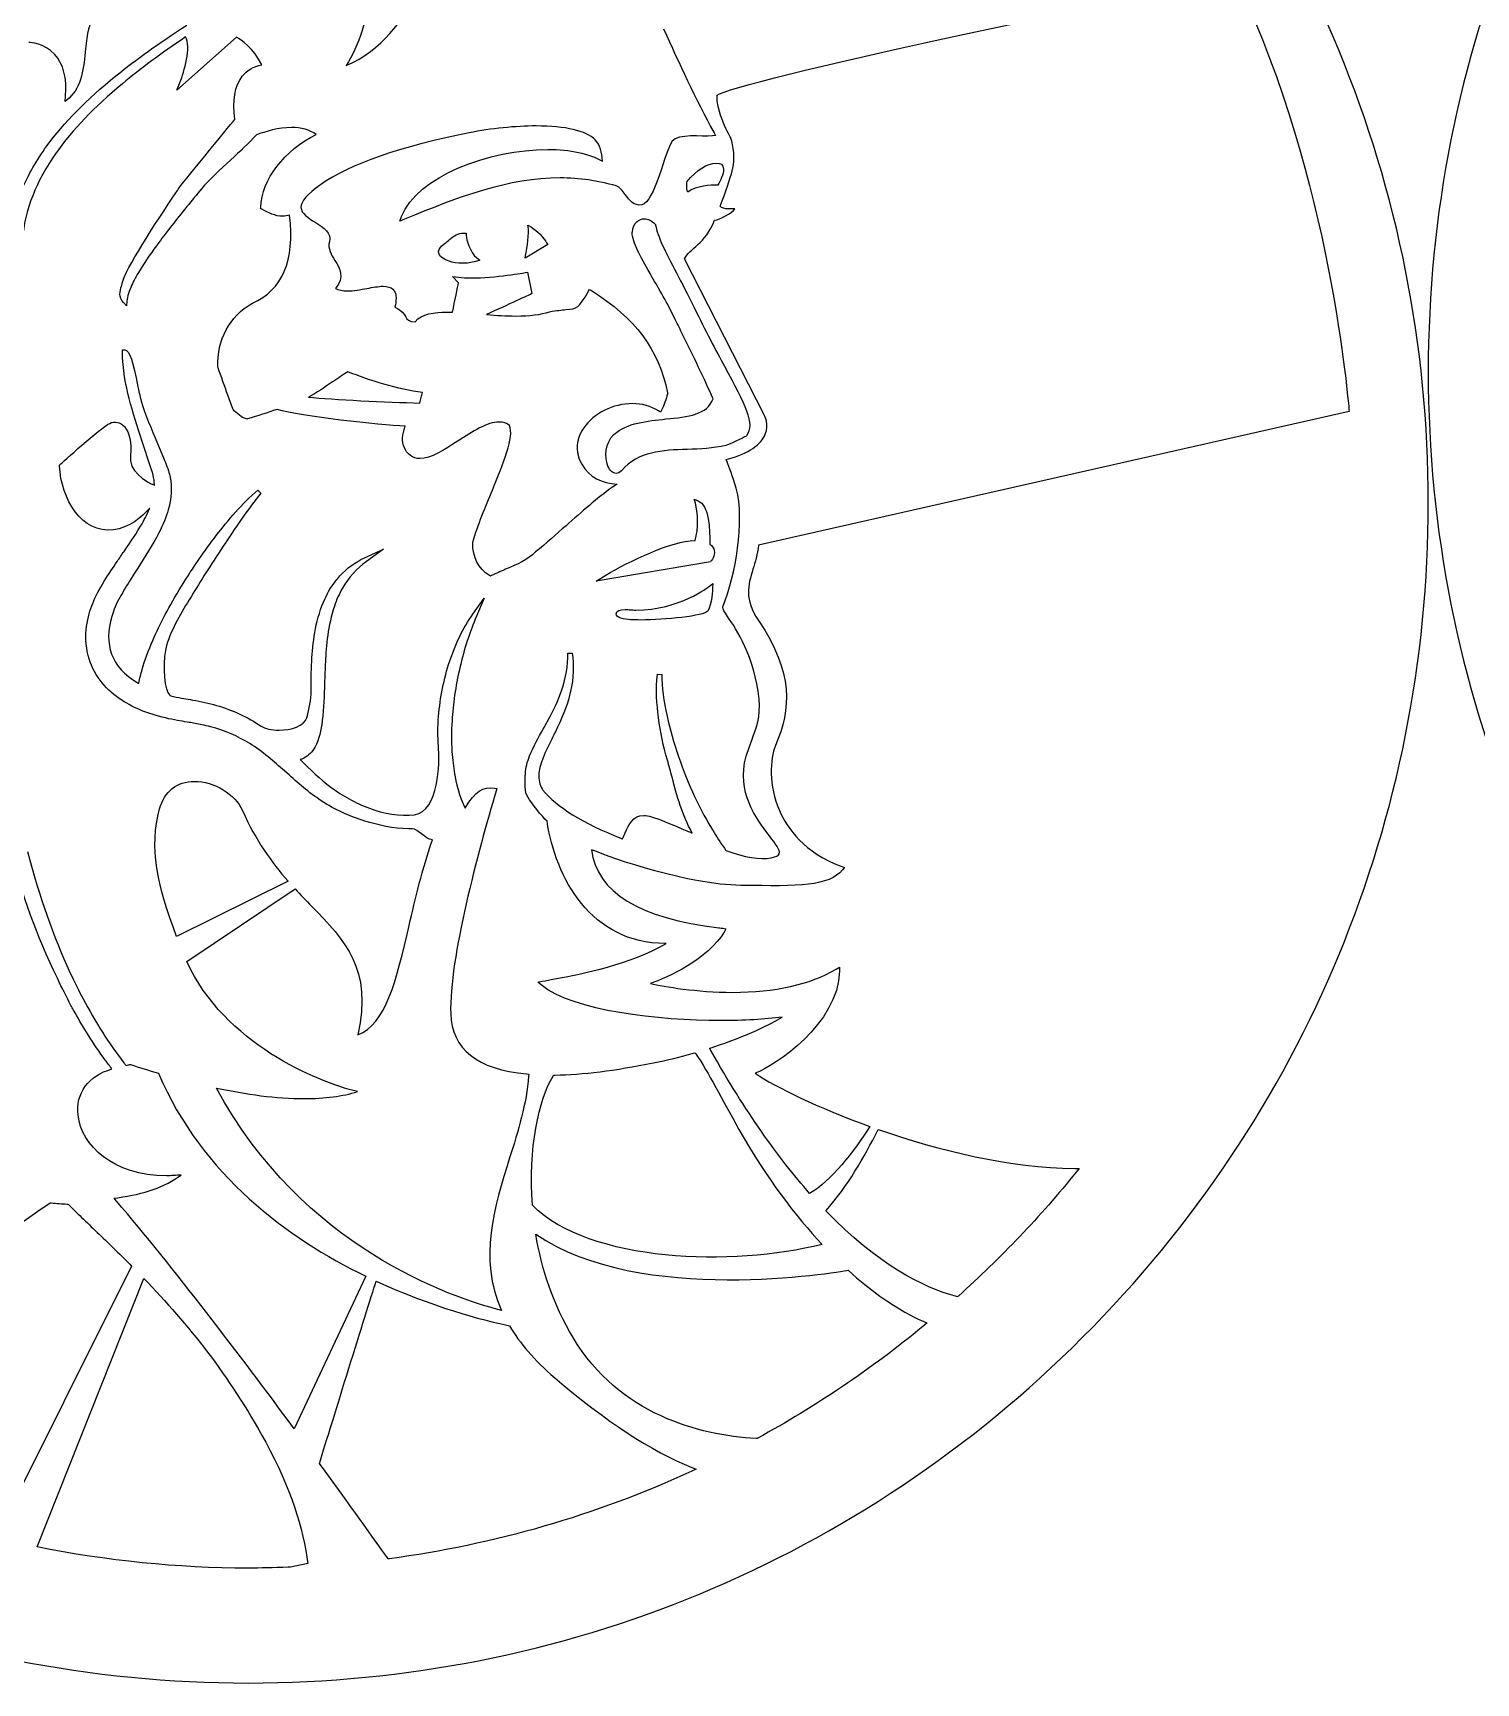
# Model space of a CAD drawing. Extents: x 0 to 2835, y 194 to 1700.
# Drawn here: x 290.2 to 723.5, y 193.7 to 689.1 of the extents above; entities that cross this region are included whole.
import ezdxf

# ---------------------------------------------------------------- set-up
doc = ezdxf.new("R2010")
doc.units = 0
doc.layers.add('H0105_Printing_Least_4', color=7, linetype='CONTINUOUS')

msp = doc.modelspace()

# ---------------------------------------------------------------- linework, layer by layer
at = {"layer": 'H0105_Printing_Least_4', "color": 1}
for points in [[(351.325591, 687.827283), (333.413592, 671.919283), (334.362592, 674.362283)], [(300.999592, 669.537283), (299.829593, 668.526283), (299.956593, 670.069283)], [(494.682588, 659.121284), (495.145588, 658.274284), (494.185588, 658.184284)], [(333.528592, 641.781284), (333.794592, 642.178284)], [(358.875591, 636.198284), (358.536591, 636.387284), (358.550591, 636.775284)], [(401.70859, 633.161284), (400.36359, 632.605284), (400.87459, 633.968284)], [(438.924589, 630.157284), (438.793589, 631.414284), (439.878589, 630.771284)], [(470.137588, 628.721284), (470.065588, 629.249284), (470.169588, 629.282284)], [(476.982588, 631.721284), (477.119588, 631.577284), (477.152588, 631.385284)], [(419.57859, 629.011284), (420.239589, 629.011284), (420.268589, 628.410284)], [(444.422589, 626.102284), (444.756589, 625.557284), (437.936589, 621.428284), (438.218589, 622.840284)], [(424.375589, 620.834284), (423.188589, 620.495284)], [(423.409589, 621.600284), (424.375589, 620.834284)], [(509.883587, 574.203286), (485.861588, 621.235284)], [(417.98659, 614.028285), (416.16959, 615.952285), (417.90459, 615.747285)], [(438.044589, 617.171285), (438.650589, 617.278285), (440.008589, 610.820285), (439.550589, 610.607285)], [(456.983589, 611.520285), (457.314589, 612.072285), (457.863589, 611.732285)], [(318.399592, 608.548285), (318.303592, 607.124285), (317.311592, 608.151285)], [(317.069592, 593.323285), (317.077592, 594.007285), (317.757592, 593.950285)], [(345.765591, 588.543285), (345.730591, 588.723285)], [(350.281591, 576.060286), (350.162591, 576.261286), (348.705591, 580.304285)], [(480.739588, 581.037285), (480.767588, 580.898285), (480.731588, 580.755285)], [(478.909588, 575.884286), (478.596588, 575.262286), (478.007588, 575.631286)], [(685.345583, 576.032286), (685.384583, 575.487286), (508.090587, 535.322287)], [(354.568591, 573.208286), (354.363591, 573.146286), (354.163591, 573.220286)], [(325.574592, 558.552286), (322.833592, 566.787286)], [(326.861592, 567.527286), (329.554592, 561.016286)], [(504.425587, 568.158286), (504.337587, 568.039286), (504.204587, 567.974286)], [(498.607588, 560.328286), (498.327588, 560.987286), (499.015588, 561.188286)], [(298.144593, 559.072286), (298.130593, 559.371286), (298.351593, 559.571286)], [(326.636592, 553.297286), (326.636592, 553.408286)], [(357.666591, 551.820286), (358.575591, 550.940286)], [(463.906588, 553.862286), (465.551588, 553.674286), (464.203588, 552.716286)], [(489.094588, 547.903286), (488.769588, 549.131286), (489.945588, 548.652286)], [(348.135591, 536.288287), (348.050591, 536.161287)], [(422.222589, 536.079287), (422.250589, 536.263287)], [(488.893588, 536.693287), (489.002588, 536.693287)], [(389.67759, 531.483287), (395.41559, 534.082287), (390.30959, 530.391287)], [(493.772588, 530.489287), (493.622588, 530.313287), (459.289589, 524.550287), (462.160588, 526.273287)], [(321.643592, 528.430287), (320.681592, 526.928287)], [(427.880589, 526.171287), (427.561589, 526.015287), (427.260589, 526.204287)], [(338.310592, 520.892287), (337.659592, 519.835287)], [(493.240588, 522.954287), (494.345588, 523.854287)], [(494.345588, 523.854287), (494.273588, 522.434287)], [(422.279589, 514.617287), (425.697589, 519.397287), (423.374589, 513.999287)], [(497.298588, 516.598287), (497.345588, 516.831287)], [(450.828589, 502.851287), (452.088589, 502.937287)], [(477.714588, 496.585288), (478.975588, 496.516288)], [(337.440592, 488.940288), (338.112592, 488.830288)], [(337.049592, 482.130288), (336.442592, 482.220288)], [(443.031589, 470.707288), (442.959589, 470.494288)], [(366.461591, 466.860288), (365.706591, 467.531288)], [(438.036589, 466.451288), (438.056589, 466.688288)], [(428.725589, 462.411288), (429.460589, 462.313288), (429.249589, 461.605288)], [(533.017587, 438.875289), (533.853587, 438.567289), (533.288587, 437.880289)], [(366.756591, 434.479289), (333.282592, 417.85929)], [(336.325592, 410.31629), (368.860591, 432.146289)], [(497.334588, 420.302289), (498.270588, 420.179289), (497.799588, 419.35629)], [(480.346588, 415.74329), (480.063588, 415.74329)], [(531.404587, 408.02829), (532.380587, 408.59329), (532.358587, 407.46729)], [(442.822589, 403.28529), (441.775589, 404.13229), (443.095589, 404.39829)], [(302.831592, 394.90729), (302.360592, 395.74229)], [(488.535588, 382.81329), (488.969588, 382.93629), (489.227588, 382.56729)], [(493.755588, 383.59929), (493.377588, 384.27029), (494.112588, 384.51229)], [(318.111592, 379.138291), (319.304592, 379.445291), (319.480592, 379.387291)], [(438.421589, 376.572291), (439.035589, 376.515291), (438.993589, 375.896291)], [(446.342589, 375.950291), (446.526589, 376.248291), (446.874589, 376.257291)], [(602.987585, 348.169291), (604.306585, 348.161291), (603.476585, 347.137291)], [(295.228593, 337.773292), (295.413593, 337.892292), (295.632593, 337.872292)], [(300.436592, 337.520292), (300.674592, 337.507292), (300.844592, 337.339292)], [(315.283592, 338.387292), (314.523592, 339.275292), (315.682592, 339.427292)], [(319.801592, 318.898292), (279.015593, 237.380294)], [(291.416593, 234.618294), (323.486592, 315.145292)], [(390.08459, 315.877292), (368.606591, 270.060293)], [(568.068586, 309.906292), (567.810586, 309.673292), (567.479586, 309.763292)], [(558.714586, 301.819292), (557.376586, 300.722292)], [(507.675587, 267.175293), (507.515587, 267.089293), (507.331587, 267.101293)], [(487.989588, 258.478294), (489.364588, 257.934294), (488.020588, 257.316294)], [(367.532591, 228.503294), (366.840591, 228.475294)], [(372.727591, 229.571294), (367.532591, 228.503294)], [(397.18559, 231.037294), (396.80459, 230.988294), (396.58359, 231.303294)]]:
    msp.add_lwpolyline(points, dxfattribs=at)
for points in [[(495.360588, 650.007284)], [(438.924589, 630.157284)], [(406.74169, 579.662386)], [(486.669588, 564.073286)], [(493.772588, 530.489287)], [(446.342589, 375.950291)], [(430.868589, 305.605292)]]:
    msp.add_lwpolyline(points, close=True, dxfattribs=at)
for points in [[(812.94108, 837.860379), (746.018081, 770.932381), (709.161082, 681.950383), (709.161082, 587.306385)], [(709.161582, 548.067286), (709.161582, 642.710284), (672.304583, 731.692282), (605.381585, 798.61528)], [(495.679588, 670.438283), (499.362588, 673.920283), (620.702584, 700.850282), (651.509584, 703.895282)], [(652.146584, 703.539282), (679.908583, 645.906284), (685.292583, 576.723286), (685.345583, 576.032286)], [(390.57159, 699.503283), (391.20159, 694.997283), (387.87459, 684.831283), (384.18759, 679.282283)], [(384.18759, 679.282283), (395.14159, 683.812283), (401.49059, 693.880283), (404.63459, 698.865283)], [(308.984592, 693.561283), (306.852592, 692.775283), (306.428592, 688.654283), (305.980592, 684.295283)], [(315.088592, 676.233283), (321.178592, 681.152283), (327.941592, 685.977283), (336.372592, 691.416283)], [(479.501588, 690.307283), (484.203588, 680.027283), (489.065588, 669.398283), (494.682588, 659.121284)], [(296.690593, 682.658283), (293.532593, 686.084283), (289.394593, 686.182283), (288.932593, 686.182283)], [(305.980592, 684.295283), (305.425592, 678.913283), (304.797592, 672.811283), (300.999592, 669.537283)], [(336.014592, 687.909283), (328.502592, 682.834283), (322.459592, 678.361283), (317.038592, 673.859283)], [(334.362592, 674.362283), (335.476592, 677.223283), (337.804592, 684.925283), (336.014592, 687.909283)], [(358.896591, 679.478283), (356.518591, 684.487283), (352.546591, 687.111283), (351.325591, 687.827283)], [(299.956593, 670.069283), (300.410592, 675.574283), (299.311593, 679.810283), (296.690593, 682.658283)], [(353.005591, 676.065283), (354.431591, 677.898283), (356.412591, 679.044283), (358.896591, 679.478283)], [(294.349593, 655.155284), (299.534593, 662.260283), (306.125592, 668.956283), (315.088592, 676.233283)], [(317.038592, 673.859283), (308.394592, 666.648283), (302.078592, 660.063283), (297.164593, 653.134284)], [(350.782591, 663.144283), (350.015591, 668.743283), (350.782591, 673.208283), (353.005591, 676.065283)], [(499.763588, 657.472284), (499.763588, 657.472284), (494.940588, 666.111283), (495.679588, 670.438283)], [(333.794592, 642.178284), (334.420592, 643.115284), (348.720591, 660.746283), (350.782591, 663.144283)], [(367.779591, 660.685283), (363.912591, 660.685283), (359.952591, 659.493284), (357.265591, 658.470284)], [(375.242591, 658.642284), (373.237591, 659.997284), (370.730591, 660.685283), (367.779591, 660.685283)], [(421.139589, 659.109284), (400.44759, 655.008284), (385.41859, 649.757284), (376.472591, 643.504284)], [(441.304589, 661.163283), (435.079589, 661.163283), (427.728589, 660.415283), (421.139589, 659.109284)], [(459.021589, 657.001284), (456.248589, 659.723284), (450.124589, 661.163283), (441.304589, 661.163283)], [(494.185588, 658.184284), (490.989588, 657.893284), (483.927588, 658.916284), (482.165588, 656.608284)], [(286.908593, 642.136284), (288.733593, 646.500284), (291.236593, 650.879284), (294.349593, 655.155284)], [(357.265591, 658.470284), (355.125591, 656.093284), (352.301591, 653.506284), (349.567591, 651.001284)], [(358.550591, 636.775284), (358.855591, 645.010284), (365.668591, 653.879284), (375.242591, 658.642284)], [(400.87459, 633.968284), (405.39359, 646.016284), (427.211589, 654.112284), (444.754589, 654.112284)], [(444.754589, 654.112284), (451.519589, 654.112284), (457.163589, 652.900284), (461.184588, 650.600284)], [(461.184588, 650.600284), (460.922588, 653.179284), (460.517588, 655.528284), (459.021589, 657.001284)], [(482.165588, 656.608284), (479.998588, 653.768284), (476.861588, 638.142284), (473.007588, 637.467284)], [(500.157587, 647.735284), (501.186587, 651.067284), (500.457587, 655.524284), (499.763588, 657.472284)], [(297.164593, 653.134284), (291.132593, 644.641284), (287.704593, 635.891284), (286.976593, 627.121284)], [(349.567591, 651.001284), (346.376591, 648.075284), (343.076591, 645.051284), (340.833591, 642.341284)], [(486.593588, 644.482284), (489.409588, 647.940284), (492.687588, 650.007284), (495.360588, 650.007284)], [(495.360588, 650.007284), (496.596588, 650.007284), (497.466588, 649.643284), (497.527588, 648.214284)], [(448.458589, 645.554284), (433.055589, 645.554284), (418.17259, 639.939284), (401.70859, 633.161284)], [(465.299588, 643.151284), (459.787589, 644.768284), (454.278589, 645.554284), (448.458589, 645.554284)], [(486.794588, 641.322284), (486.268588, 641.916284), (486.593588, 644.482284), (486.593588, 644.482284)], [(497.527588, 648.214284), (497.594588, 646.676284), (496.528588, 644.670284), (495.796588, 643.434284)], [(496.537588, 637.037284), (498.165588, 641.367284), (499.543588, 645.309284), (500.157587, 647.735284)], [(316.995592, 614.016285), (317.979592, 618.240285), (326.349592, 631.074284), (333.528592, 641.781284)], [(340.833591, 642.341284), (339.335592, 640.557284), (337.856592, 638.760284), (336.386592, 636.955284)], [(376.472591, 643.504284), (372.564591, 640.770284), (370.601591, 638.486284), (370.646591, 636.710284)], [(468.013588, 640.573284), (467.163588, 641.740284), (466.361588, 642.840284), (465.299588, 643.151284)], [(473.007588, 637.467284), (470.591588, 637.050284), (469.208588, 638.932284), (468.013588, 640.573284)], [(495.796588, 643.434284), (493.684588, 643.438284), (489.454588, 643.221284), (486.794588, 641.322284)], [(336.386592, 636.955284), (333.178592, 633.014284), (330.419592, 629.490284), (327.951592, 626.179284)], [(356.044591, 607.967285), (365.133591, 611.970285), (368.780591, 620.609284), (367.237591, 634.410284)], [(365.107591, 634.046284), (362.938591, 634.046284), (360.840591, 635.110284), (358.875591, 636.198284)], [(367.237591, 634.410284), (366.545591, 634.164284), (365.843591, 634.046284), (365.107591, 634.046284)], [(370.646591, 636.710284), (370.689591, 634.901284), (372.842591, 633.546284), (374.925591, 632.236284)], [(494.877588, 632.854284), (496.444588, 633.084284), (500.044587, 634.921284), (500.959587, 636.333284)], [(500.959587, 636.333284), (500.748587, 636.313284), (497.408588, 635.887284), (496.537588, 637.037284)], [(374.925591, 632.236284), (377.420591, 630.665284), (379.998591, 629.044284), (379.187591, 626.408284)], [(438.218589, 622.840284), (438.228589, 622.889284), (439.180589, 627.694284), (438.924589, 630.157284)], [(439.878589, 630.771284), (442.491589, 629.220284), (444.345589, 626.228284), (444.422589, 626.102284)], [(470.169588, 629.282284), (470.475588, 632.233284), (472.244588, 633.292284), (473.724588, 633.292284)], [(473.724588, 633.292284), (474.854588, 633.292284), (476.010588, 632.736284), (476.982588, 631.721284)], [(477.152588, 631.385284), (477.708588, 627.984284), (480.104588, 623.396284), (483.419588, 617.053285)], [(485.861588, 621.235284), (487.179588, 624.391284), (492.165588, 625.819284), (494.877588, 632.854284)], [(327.951592, 626.179284), (326.010592, 623.536284), (323.965592, 620.674284), (322.181592, 617.707285)], [(379.187591, 626.408284), (378.656591, 624.280284), (379.715591, 622.574284), (380.83959, 620.769284)], [(411.99559, 623.519284), (412.03959, 624.252284), (412.55559, 624.939284), (413.66259, 625.762284)], [(413.66259, 625.762284), (414.29459, 626.228284), (414.81459, 626.654284), (415.27559, 627.031284)], [(415.27559, 627.031284), (416.72959, 628.221284), (417.69159, 629.011284), (419.57859, 629.011284)], [(420.268589, 628.410284), (420.333589, 627.088284), (421.330589, 623.257284), (423.409589, 621.600284)], [(476.046588, 615.911285), (472.891588, 621.334284), (470.614588, 625.250284), (470.137588, 628.721284)], [(380.83959, 620.769284), (382.29459, 618.428285), (383.93359, 615.792285), (380.99459, 612.412285)], [(412.88259, 621.755284), (412.44359, 622.176284), (411.94559, 622.754284), (411.99559, 623.519284)], [(419.18159, 619.930285), (415.96659, 619.930285), (413.65459, 621.023284), (412.88259, 621.755284)], [(423.188589, 620.495284), (421.861589, 620.118284), (420.513589, 619.930285), (419.18159, 619.930285)], [(322.181592, 617.707285), (321.229592, 616.165285), (320.443592, 614.707285), (319.778592, 613.247285)], [(417.90459, 615.747285), (419.02159, 615.612285), (420.333589, 615.546285), (421.802589, 615.546285)], [(421.802589, 615.546285), (429.002589, 615.546285), (437.954589, 617.155285), (438.044589, 617.171285)], [(483.057588, 603.039285), (480.600588, 608.085285), (478.181588, 612.244285), (476.046588, 615.911285)], [(483.419588, 617.053285), (485.016588, 614.000285), (486.822588, 610.541285), (488.725588, 606.633285)], [(317.311592, 608.151285), (315.763592, 609.756285), (316.306592, 611.610285), (316.744592, 613.099285)], [(316.744592, 613.099285), (316.834592, 613.410285), (316.926592, 613.717285), (316.995592, 614.016285)], [(319.778592, 613.247285), (319.027592, 611.556285), (318.505592, 610.103285), (318.399592, 608.548285)], [(380.99459, 612.412285), (381.94059, 611.904285), (383.13959, 611.654285), (384.63359, 611.654285)], [(384.63359, 611.654285), (386.49559, 611.654285), (388.51959, 612.031285), (390.47559, 612.395285)], [(390.47559, 612.395285), (392.23759, 612.723285), (393.89959, 613.034285), (395.29259, 613.034285)], [(395.29259, 613.034285), (397.91159, 613.034285), (399.24059, 611.818285), (399.24059, 609.428285)], [(399.24059, 609.428285), (399.17859, 608.548285), (399.05959, 607.676285), (398.88359, 606.756285)], [(416.18759, 605.229285), (416.82259, 608.585285), (417.72859, 612.833285), (417.98659, 614.028285)], [(439.550589, 610.607285), (439.550589, 610.607285), (432.597589, 607.406285), (426.323589, 604.529285)], [(450.161589, 606.019285), (453.742589, 606.338285), (453.883589, 606.350285), (456.983589, 611.520285)], [(457.863589, 611.732285), (471.064588, 603.481285), (478.118588, 594.015285), (480.739588, 581.037285)], [(345.730591, 588.723285), (345.388591, 596.974285), (349.147591, 603.985285), (356.044591, 607.967285)], [(398.88359, 606.756285), (401.03459, 605.769285), (401.66059, 604.656285), (402.12759, 603.825285)], [(404.97159, 602.352285), (406.74559, 604.918285), (410.93059, 605.257285), (414.42959, 605.257285)], [(414.42959, 605.257285), (414.99859, 605.257285), (415.58659, 605.245285), (416.18759, 605.229285)], [(426.323589, 604.529285), (429.278589, 604.300285), (432.259589, 604.112285), (435.134589, 604.112285)], [(435.134589, 604.112285), (439.348589, 604.112285), (442.669589, 604.533285), (445.284589, 605.405285)], [(445.284589, 605.405285), (447.451589, 605.778285), (448.953589, 605.913285), (450.161589, 606.019285)], [(488.725588, 606.633285), (492.127588, 599.650285), (495.288588, 593.761285), (497.828588, 589.030285)], [(402.12759, 603.825285), (402.59859, 602.986285), (402.89259, 602.462285), (404.97159, 602.352285)], [(485.359588, 598.337285), (484.566588, 599.953285), (483.792588, 601.529285), (483.057588, 603.039285)], [(494.380588, 579.273286), (491.849588, 585.114285), (488.402588, 592.132285), (485.359588, 598.337285)], [(319.062592, 579.388286), (318.104592, 583.198285), (317.014592, 588.224285), (317.069592, 593.323285)], [(317.757592, 593.950285), (319.240592, 593.827285), (320.169592, 590.438285), (321.690592, 582.887285)], [(348.705591, 580.304285), (347.688591, 583.116285), (346.690591, 585.875285), (345.765591, 588.543285)], [(384.75969, 587.377385), (383.37669, 586.554385), (381.80969, 585.482385), (380.15369, 584.348385)], [(407.10769, 581.193385), (399.92569, 581.958385), (390.98569, 584.835385), (384.75969, 587.377385)], [(497.828588, 589.030285), (504.016587, 577.505286), (507.122587, 571.722286), (504.425587, 568.158286)], [(709.161082, 587.306385), (709.161082, 492.664388), (746.018081, 403.68139), (812.94108, 336.758392)], [(321.690592, 582.887285), (321.915592, 581.770285), (322.105592, 580.820285), (322.252592, 580.223285)], [(322.252592, 580.223285), (323.324592, 575.844286), (325.041592, 571.804286), (326.861592, 567.527286)], [(380.15369, 584.348385), (377.731691, 582.686385), (375.246691, 580.984385), (372.930691, 579.768386)], [(372.930691, 579.768386), (380.11069, 578.983386), (396.55769, 578.287386), (406.31969, 577.963386)], [(406.31969, 577.963386), (406.51069, 578.590386), (406.62569, 579.114386), (406.74169, 579.662386)], [(406.74169, 579.662386), (406.84369, 580.137385), (406.95069, 580.624385), (407.10769, 581.193385)], [(480.731588, 580.755285), (480.309588, 579.101286), (479.697588, 577.460286), (478.909588, 575.884286)], [(322.833592, 566.787286), (321.507592, 570.879286), (320.139592, 575.115286), (319.062592, 579.388286)], [(354.163591, 573.220286), (352.776591, 573.740286), (351.470591, 574.697286), (350.281591, 576.060286)], [(363.488591, 576.069286), (360.638591, 575.091286), (357.637591, 574.125286), (354.568591, 573.208286)], [(401.93159, 571.039286), (394.23059, 571.375286), (370.664591, 573.900286), (363.488591, 576.069286)], [(470.135588, 577.816286), (464.448588, 577.816286), (458.596589, 574.882286), (455.569589, 570.515286)], [(478.007588, 575.631286), (475.686588, 577.080286), (473.038588, 577.816286), (470.135588, 577.816286)], [(480.250588, 573.196286), (486.903588, 573.867286), (492.663588, 574.444286), (494.380588, 579.273286)], [(298.351593, 559.571286), (298.840593, 560.013286), (310.351592, 570.425286), (313.201592, 571.874286)], [(313.201592, 571.874286), (314.706592, 572.643286), (316.431592, 572.263286), (317.644592, 570.904286)], [(317.644592, 570.904286), (319.203592, 569.152286), (319.848592, 566.013286), (319.416592, 562.297286)], [(401.51159, 564.990286), (400.89759, 566.410286), (401.02259, 568.301286), (401.93159, 571.039286)], [(430.152589, 572.291286), (426.615589, 572.291286), (422.154589, 569.406286), (417.84159, 566.615286)], [(428.115589, 551.865286), (431.500589, 560.034286), (434.700589, 567.757286), (433.282589, 571.248286)], [(433.282589, 571.248286), (432.394589, 571.947286), (431.367589, 572.291286), (430.152589, 572.291286)], [(455.569589, 570.515286), (454.120589, 568.424286), (452.704589, 565.105286), (454.183589, 561.163286)], [(464.585588, 568.538286), (468.655588, 572.029286), (474.548588, 572.623286), (480.250588, 573.196286)], [(510.087587, 568.624286), (511.309587, 571.600286), (509.897587, 574.178286), (509.883587, 574.203286)], [(406.38959, 561.294286), (404.16359, 561.294286), (402.52259, 562.538286), (401.51159, 564.990286)], [(417.84159, 566.615286), (413.60959, 563.881286), (409.61459, 561.294286), (406.38959, 561.294286)], [(462.827588, 559.064286), (461.730588, 561.712286), (461.976588, 565.931286), (464.585588, 568.538286)], [(498.233588, 565.256286), (494.466588, 564.343286), (490.502588, 564.208286), (486.669588, 564.073286)], [(504.204587, 567.974286), (503.701587, 567.720286), (499.252588, 565.501286), (498.233588, 565.256286)], [(499.015588, 561.188286), (505.051587, 562.927286), (508.776587, 565.432286), (510.087587, 568.624286)], [(319.416592, 562.297286), (318.857592, 557.513286), (323.752592, 554.590286), (326.636592, 553.297286)], [(329.554592, 561.016286), (329.679592, 560.697286), (329.801592, 560.398286), (329.926592, 560.095286)], [(329.926592, 560.095286), (330.239592, 559.330286), (330.565592, 558.540286), (330.866592, 557.611286)], [(454.183589, 561.163286), (456.211589, 556.772286), (459.398589, 554.370286), (463.906588, 553.862286)], [(486.669588, 564.073286), (479.124588, 563.811286), (471.997588, 563.561286), (466.945588, 557.668286)], [(501.384587, 552.430286), (500.206587, 556.113286), (499.268588, 558.781286), (498.607588, 560.328286)], [(314.333592, 539.930287), (304.854592, 538.789287), (298.605593, 549.110286), (298.144593, 559.072286)], [(326.259592, 556.313286), (326.098592, 556.981286), (325.832592, 557.783286), (325.574592, 558.552286)], [(326.636592, 553.408286), (326.617592, 554.370286), (326.490592, 555.348286), (326.259592, 556.313286)], [(330.866592, 557.611286), (331.268592, 556.317286), (331.530592, 555.004286), (331.643592, 553.694286)], [(465.295588, 556.874286), (464.305588, 556.874286), (463.402588, 557.672286), (462.827588, 559.064286)], [(466.945588, 557.668286), (466.408588, 557.128286), (465.866588, 556.874286), (465.295588, 556.874286)], [(331.643592, 553.694286), (331.868592, 551.275286), (331.578592, 548.656286), (330.779592, 545.910286)], [(345.216591, 538.203287), (348.836591, 542.853286), (352.851591, 547.723286), (357.666591, 551.820286)], [(358.575591, 550.940286), (354.826591, 546.225286), (351.425591, 541.175286), (348.135591, 536.288287)], [(422.250589, 536.263287), (423.818589, 541.490286), (426.003589, 546.765286), (428.115589, 551.865286)], [(464.203588, 552.716286), (459.494589, 549.360286), (455.002589, 545.374286), (450.246589, 541.158286)], [(497.345588, 516.831287), (501.219587, 526.523287), (503.954587, 542.292286), (501.384587, 552.430286)], [(325.226592, 546.462286), (322.778592, 543.589286), (319.103592, 540.499286), (314.333592, 539.930287)], [(322.920592, 541.752286), (323.879592, 543.418286), (324.645592, 544.977286), (325.226592, 546.462286)], [(330.779592, 545.910286), (330.159592, 543.770286), (329.263592, 541.580286), (327.960592, 539.018287)], [(489.002588, 536.693287), (490.174588, 540.262286), (489.782588, 545.333286), (489.094588, 547.903286)], [(489.945588, 548.652286), (493.168588, 547.346286), (493.498588, 540.070286), (493.381588, 535.584287)], [(605.381585, 297.514293), (672.304583, 364.441291), (709.161582, 453.424289), (709.161582, 548.067286)], [(317.527592, 533.456287), (319.467592, 536.284287), (321.301592, 538.956287), (322.920592, 541.752286)], [(450.246589, 541.158286), (447.291589, 538.535287), (444.236589, 535.826287), (441.116589, 533.272287)], [(327.960592, 539.018287), (326.036592, 535.265287), (323.804592, 531.790287), (321.643592, 528.430287)], [(334.784592, 523.040287), (338.300592, 528.717287), (341.711591, 533.677287), (345.216591, 538.203287)], [(348.050591, 536.161287), (344.005591, 530.046287), (341.001591, 525.336287), (338.310592, 520.892287)], [(427.260589, 526.204287), (423.871589, 528.328287), (422.222589, 531.557287), (422.222589, 536.079287)], [(462.160588, 526.273287), (469.142588, 530.464287), (482.026588, 536.693287), (488.893588, 536.693287)], [(493.381588, 535.584287), (494.154588, 535.085287), (494.621588, 534.442287), (494.770588, 533.669287)], [(508.090587, 535.322287), (507.724587, 532.543287), (507.009587, 530.194287), (506.375587, 528.103287)], [(311.572592, 524.489287), (312.897592, 526.621287), (314.270592, 528.663287), (315.436592, 530.382287)], [(315.436592, 530.382287), (316.130592, 531.414287), (316.829592, 532.437287), (317.527592, 533.456287)], [(382.30859, 526.069287), (384.43059, 528.389287), (386.97659, 530.259287), (389.67759, 531.483287)], [(390.30959, 530.391287), (387.40959, 528.295287), (384.99159, 525.610287), (383.12159, 522.414287)], [(441.116589, 533.272287), (438.777589, 530.927287), (435.533589, 529.543287), (432.097589, 528.074287)], [(494.770588, 533.669287), (495.081588, 532.064287), (493.825588, 530.554287), (493.772588, 530.489287)], [(320.681592, 526.928287), (319.236592, 524.665287), (318.104592, 522.827287), (317.122592, 521.137287)], [(381.12159, 524.628287), (381.50459, 525.119287), (381.89059, 525.610287), (382.30859, 526.069287)], [(432.097589, 528.074287), (430.702589, 527.477287), (429.261589, 526.863287), (427.880589, 526.171287)], [(506.375587, 528.103287), (504.869587, 523.138287), (503.680587, 519.218287), (508.031587, 512.731287)], [(308.098592, 517.838287), (308.902592, 519.889287), (310.070592, 522.127287), (311.572592, 524.489287)], [(317.122592, 521.137287), (315.849592, 518.993287), (314.992592, 517.237287), (314.341592, 515.448287)], [(326.167592, 506.731287), (328.342592, 511.724287), (331.080592, 516.909287), (334.784592, 523.040287)], [(377.409591, 518.235287), (378.371591, 520.539287), (379.621591, 522.692287), (381.12159, 524.628287)], [(383.12159, 522.414287), (382.11859, 520.699287), (381.29559, 518.878287), (380.67159, 516.995287)], [(471.248588, 515.849287), (484.342588, 515.849287), (493.154588, 522.885287), (493.240588, 522.954287)], [(494.273588, 522.434287), (494.263588, 522.230287), (494.011588, 517.437287), (492.788588, 515.538287)], [(306.751592, 502.192287), (305.172592, 508.380287), (306.612592, 514.118287), (308.098592, 517.838287)], [(314.341592, 515.448287), (312.800592, 511.278287), (312.471592, 507.295287), (313.386592, 503.919287)], [(337.659592, 519.835287), (334.702592, 515.051287), (331.909592, 510.529287), (330.288592, 505.237287)], [(373.869591, 500.489287), (374.194591, 505.900287), (374.872591, 512.231287), (377.409591, 518.235287)], [(380.67159, 516.995287), (378.751591, 511.253287), (378.230591, 505.045287), (377.990591, 500.277287)], [(465.346588, 514.712287), (465.369588, 515.534287), (466.345588, 516.005287), (468.025588, 516.005287)], [(468.025588, 516.005287), (468.516588, 516.005287), (469.044588, 515.964287), (469.592588, 515.886287)], [(469.592588, 515.886287), (470.112588, 515.862287), (470.685588, 515.849287), (471.248588, 515.849287)], [(492.788588, 515.538287), (491.849588, 514.081287), (479.789588, 512.849287), (472.713588, 512.849287)], [(498.748588, 513.930287), (497.752588, 515.395287), (497.298588, 516.062287), (497.298588, 516.598287)], [(414.99659, 499.450288), (416.90059, 505.466287), (419.28159, 510.431287), (422.279589, 514.617287)], [(423.374589, 513.999287), (421.334589, 509.252287), (419.69559, 504.189287), (418.36259, 498.529288)], [(469.646588, 512.927287), (467.665588, 513.034287), (465.311588, 513.430287), (465.346588, 514.712287)], [(472.713588, 512.849287), (471.643588, 512.849287), (470.612588, 512.874287), (469.646588, 512.927287)], [(508.196587, 489.096288), (506.887587, 501.947287), (501.390587, 510.038287), (498.748588, 513.930287)], [(508.031587, 512.731287), (518.678587, 496.868288), (517.781587, 486.247288), (513.159587, 475.181288)], [(322.942592, 497.989288), (323.775592, 500.825287), (324.827592, 503.682287), (326.167592, 506.731287)], [(310.304592, 494.776288), (308.648592, 496.994288), (307.421592, 499.557288), (306.751592, 502.192287)], [(313.386592, 503.919287), (314.284592, 500.440287), (316.596592, 497.358288), (320.071592, 494.993288)], [(330.288592, 505.237287), (329.169592, 501.582287), (329.204592, 493.675288), (330.771592, 490.904288)], [(373.681591, 491.633288), (373.691591, 494.060288), (373.722591, 497.252288), (373.869591, 500.489287)], [(449.049589, 492.145288), (450.175589, 495.525288), (450.772589, 499.127288), (450.828589, 502.851287)], [(452.088589, 502.937287), (452.655589, 499.290288), (452.499589, 495.423288), (451.619589, 491.449288)], [(321.982592, 493.790288), (322.234592, 495.280288), (322.602592, 496.729288), (322.942592, 497.989288)], [(377.990591, 500.277287), (377.857591, 498.136288), (377.790591, 495.947288), (377.724591, 493.831288)], [(411.88459, 482.842288), (412.27159, 488.568288), (413.31859, 494.154288), (414.99659, 499.450288)], [(418.36259, 498.529288), (417.05959, 492.808288), (416.28859, 487.594288), (416.00359, 482.592288)], [(477.991588, 483.534288), (477.538588, 487.479288), (477.111588, 492.050288), (477.714588, 496.585288)], [(478.975588, 496.516288), (479.045588, 492.619288), (479.580588, 488.522288), (480.608588, 484.000288)], [(316.099592, 489.247288), (313.809592, 490.839288), (311.861592, 492.697288), (310.304592, 494.776288)], [(320.071592, 494.993288), (320.665592, 494.580288), (321.303592, 494.179288), (321.982592, 493.790288)], [(330.771592, 490.904288), (330.952592, 490.585288), (331.242592, 490.184288), (331.596592, 490.094288)], [(372.400591, 483.505288), (373.184591, 486.394288), (373.701591, 488.879288), (373.681591, 491.633288)], [(377.724591, 493.831288), (377.612591, 490.197288), (377.497591, 486.431288), (377.047591, 482.670288)], [(444.576589, 482.236288), (446.135589, 485.097288), (447.889589, 488.514288), (449.049589, 492.145288)], [(451.619589, 491.449288), (450.871589, 488.101288), (449.620589, 484.667288), (447.683589, 480.644288)], [(329.963592, 483.440288), (324.309592, 484.806288), (319.903592, 486.652288), (316.099592, 489.247288)], [(331.596592, 490.094288), (332.658592, 489.820288), (333.757592, 489.599288), (334.795592, 489.390288)], [(334.795592, 489.390288), (335.621592, 489.231288), (336.525592, 489.087288), (337.440592, 488.940288)], [(338.112592, 488.830288), (340.643591, 488.420288), (343.045591, 487.880288), (345.257591, 487.221288)], [(345.257591, 487.221288), (350.144591, 485.789288), (354.654591, 483.702288), (358.659591, 481.025288)], [(505.937587, 476.519288), (507.374587, 480.304288), (508.729587, 483.877288), (508.196587, 489.096288)], [(333.546592, 482.687288), (332.390592, 482.907288), (331.168592, 483.141288), (329.963592, 483.440288)], [(336.442592, 482.220288), (335.509592, 482.363288), (334.561592, 482.506288), (333.546592, 482.687288)], [(340.925591, 481.393288), (339.441592, 481.716288), (338.210592, 481.954288), (337.049592, 482.130288)], [(343.458591, 480.800288), (342.624591, 481.016288), (341.774591, 481.205288), (340.925591, 481.393288)], [(355.262591, 475.757288), (351.724591, 477.976288), (347.752591, 479.670288), (343.458591, 480.800288)], [(358.659591, 481.025288), (359.860591, 480.235288), (361.830591, 479.781288), (364.063591, 479.781288)], [(364.063591, 479.781288), (367.704591, 479.781288), (371.737591, 481.062288), (372.400591, 483.505288)], [(376.879591, 481.495288), (376.488591, 478.888288), (375.893591, 476.142288), (374.205591, 473.691288)], [(377.047591, 482.670288), (376.994591, 482.273288), (376.939591, 481.884288), (376.879591, 481.495288)], [(411.99559, 473.879288), (411.74559, 476.715288), (411.70859, 479.732288), (411.88459, 482.842288)], [(416.00359, 482.592288), (415.80459, 479.560288), (415.80259, 476.466288), (415.99559, 473.396288)], [(443.379589, 480.096288), (443.782589, 480.808288), (444.183589, 481.520288), (444.576589, 482.236288)], [(447.683589, 480.644288), (447.132589, 479.453288), (446.536589, 478.274288), (445.949589, 477.108288)], [(480.694588, 470.781288), (479.486588, 474.947288), (478.576588, 479.236288), (477.991588, 483.534288)], [(480.608588, 484.000288), (481.467588, 480.047288), (482.585588, 476.065288), (484.025588, 471.825288)], [(365.706591, 467.531288), (362.659591, 470.261288), (359.088591, 473.371288), (355.262591, 475.757288)], [(439.319589, 472.115288), (440.500589, 474.980288), (441.963589, 477.579288), (443.379589, 480.096288)], [(445.949589, 477.108288), (444.844589, 474.915288), (443.800589, 472.848288), (443.031589, 470.707288)], [(504.358587, 471.951288), (504.814587, 473.560288), (505.387587, 475.066288), (505.937587, 476.519288)], [(374.205591, 473.691288), (373.239591, 472.344288), (371.839591, 471.346288), (370.380591, 470.945288)], [(370.380591, 470.945288), (373.394591, 467.965288), (376.384591, 465.117288), (379.627591, 462.678288)], [(404.77359, 454.410289), (412.07659, 455.163289), (412.26059, 470.826288), (411.99559, 473.879288)], [(415.99559, 473.396288), (416.15159, 470.903288), (416.40459, 468.702288), (416.76859, 466.664288)], [(438.056589, 466.688288), (438.154589, 468.427288), (438.580589, 470.253288), (439.319589, 472.115288)], [(482.083588, 465.682288), (481.641588, 467.347288), (481.193588, 469.041288), (480.694588, 470.781288)], [(484.025588, 471.825288), (486.913588, 463.467288), (490.502588, 455.810289), (494.695588, 449.069289)], [(511.330587, 448.066289), (507.331587, 453.289289), (501.288587, 461.183288), (504.358587, 471.951288)], [(513.159587, 475.181288), (511.425587, 471.035288), (511.049587, 463.152288), (514.319587, 455.646289)], [(376.756591, 458.581289), (372.989591, 461.024288), (369.672591, 463.991288), (366.461591, 466.860288)], [(416.76859, 466.664288), (417.15959, 464.494288), (418.17259, 459.632289), (419.96759, 456.411289)], [(437.977589, 464.785288), (437.991589, 465.174288), (438.005589, 465.567288), (438.009589, 465.956288)], [(438.009589, 465.956288), (438.012589, 466.123288), (438.024589, 466.287288), (438.036589, 466.451288)], [(442.959589, 470.494288), (442.331589, 468.681288), (442.049589, 467.245288), (442.069589, 465.976288)], [(442.069589, 465.976288), (442.083589, 464.237288), (442.503589, 462.837288), (443.316589, 461.810288)], [(488.153588, 448.901289), (485.073588, 454.385289), (483.618588, 459.886289), (482.083588, 465.682288)], [(328.187592, 456.146289), (329.599592, 461.401288), (333.413592, 464.413288), (338.650592, 464.413288)], [(338.650592, 464.413288), (344.572591, 464.413288), (350.911591, 460.553288), (353.087591, 455.622289)], [(379.627591, 462.678288), (383.06759, 460.066288), (386.95159, 457.934289), (391.17759, 456.338289)], [(429.249589, 461.605288), (423.957589, 443.700289), (415.14659, 411.19629), (415.60459, 394.67429)], [(419.96759, 456.411289), (423.048589, 461.433288), (425.273589, 462.870288), (428.725589, 462.411288)], [(437.958589, 462.743288), (437.926589, 463.422288), (437.952589, 464.114288), (437.977589, 464.785288)], [(438.838589, 459.583289), (438.302589, 460.435288), (438.022589, 461.441288), (437.958589, 462.743288)], [(443.316589, 461.810288), (447.300589, 456.796289), (455.225589, 451.901289), (466.875588, 447.269289)], [(333.282592, 417.85929), (327.460592, 433.374289), (325.066592, 444.522289), (328.187592, 456.146289)], [(389.87159, 452.491289), (385.22059, 453.874289), (380.81059, 455.920289), (376.756591, 458.581289)], [(391.17759, 456.338289), (395.34759, 454.721289), (400.56659, 453.981289), (404.77359, 454.410289)], [(444.558589, 452.466289), (442.947589, 453.874289), (439.874589, 457.930289), (438.838589, 459.583289)], [(353.087591, 455.622289), (357.069591, 446.589289), (361.910591, 439.992289), (366.756591, 434.479289)], [(403.03759, 450.170289), (398.34359, 450.170289), (393.78059, 451.365289), (389.87159, 452.491289)], [(480.063588, 415.74329), (457.828589, 415.74329), (447.056589, 435.469289), (444.558589, 452.466289)], [(468.035588, 448.963289), (469.085588, 451.418289), (470.276588, 454.197289), (473.568588, 454.197289)], [(473.568588, 454.197289), (474.287588, 454.197289), (475.091588, 454.058289), (475.953588, 453.788289)], [(475.953588, 453.788289), (478.197588, 453.080289), (481.741588, 451.582289), (484.588588, 450.379289)], [(514.319587, 455.646289), (516.656587, 450.280289), (521.798587, 443.016289), (533.017587, 438.875289)], [(404.06759, 450.187289), (403.69659, 450.174289), (403.36759, 450.170289), (403.03759, 450.170289)], [(403.12559, 421.129289), (404.99259, 429.117289), (407.09759, 438.142289), (410.10859, 446.847289)], [(406.88959, 448.627289), (405.88859, 449.392289), (404.85459, 450.187289), (404.06759, 450.187289)], [(410.10859, 446.847289), (409.02159, 446.986289), (407.93959, 447.821289), (406.88959, 448.627289)], [(466.875588, 447.269289), (466.992588, 447.224289), (467.102588, 447.178289), (467.202588, 447.137289)], [(467.202588, 447.137289), (467.497588, 447.706289), (467.759588, 448.320289), (468.035588, 448.963289)], [(484.588588, 450.379289), (485.834588, 449.855289), (487.181588, 449.286289), (488.153588, 448.901289)], [(494.695588, 449.069289), (495.788588, 447.285289), (496.986588, 445.472289), (498.266588, 443.679289)], [(514.297587, 442.693289), (514.675587, 443.696289), (513.124587, 445.722289), (511.330587, 448.066289)], [(297.488593, 405.29029), (291.187593, 418.35429), (286.779593, 430.448289), (284.009593, 442.251289)], [(288.541593, 443.315289), (292.173593, 429.613289), (296.342593, 417.75629), (301.285592, 407.07029)], [(502.749587, 433.182289), (486.937588, 433.415289), (464.687588, 441.056289), (457.898589, 443.892289)], [(457.898589, 443.892289), (459.428589, 431.147289), (472.281588, 423.265289), (496.123588, 420.449289)], [(498.266588, 443.679289), (503.973587, 441.502289), (508.391587, 440.798289), (511.888587, 441.494289)], [(511.888587, 441.494289), (513.290587, 441.768289), (514.100587, 442.173289), (514.297587, 442.693289)], [(533.288587, 437.880289), (529.139587, 432.830289), (520.276587, 432.923289), (502.749587, 433.182289)], [(368.860591, 432.146289), (370.534591, 430.333289), (372.195591, 428.622289), (373.808591, 426.969289)], [(373.808591, 426.969289), (384.00159, 416.50029), (392.09059, 408.19229), (387.70259, 388.31829)], [(387.70259, 388.31829), (396.19259, 391.43229), (399.27059, 404.61129), (403.12559, 421.129289)], [(497.799588, 419.35629), (492.859588, 410.78229), (480.600588, 405.54829), (475.637588, 403.71829)], [(496.123588, 420.449289), (496.614588, 420.392289), (497.021588, 420.343289), (497.334588, 420.302289)], [(446.811589, 405.11429), (455.401589, 406.73529), (469.433588, 409.38329), (480.346588, 415.74329)], [(301.285592, 407.07029), (302.712592, 403.98529), (303.960592, 401.45129), (305.211592, 399.09829)], [(387.62459, 371.272291), (375.209591, 374.288291), (347.799591, 385.60429), (336.325592, 410.31629)], [(500.275587, 401.07429), (513.005587, 401.07429), (523.478587, 403.41529), (531.404587, 408.02829)], [(532.358587, 407.46729), (532.026587, 391.55129), (513.032587, 379.085291), (507.059587, 376.772291)], [(301.570592, 397.16229), (300.291592, 399.58529), (298.955593, 402.24129), (297.488593, 405.29029)], [(496.751588, 392.60329), (477.968588, 392.60329), (452.573589, 395.40229), (442.822589, 403.28529)], [(443.095589, 404.39829), (444.197589, 404.62329), (445.444589, 404.85629), (446.811589, 405.11429)], [(475.637588, 403.71829), (479.769588, 402.83829), (489.397588, 401.07429), (500.275587, 401.07429)], [(302.360592, 395.74229), (302.092592, 396.21329), (301.824592, 396.68329), (301.570592, 397.16229)], [(305.211592, 399.09829), (308.837592, 392.22229), (312.968592, 385.77629), (317.492592, 379.928291)], [(306.755592, 388.27729), (305.427592, 390.38129), (304.108592, 392.61529), (302.831592, 394.90729)], [(415.60459, 394.67429), (415.89559, 384.06929), (423.572589, 377.980291), (438.421589, 376.572291)], [(494.112588, 384.51229), (504.814587, 387.99429), (511.837587, 391.66129), (515.111587, 393.63029)], [(515.111587, 393.63029), (510.022587, 392.96729), (503.621587, 392.60329), (496.751588, 392.60329)], [(311.869592, 380.75429), (310.140592, 383.10329), (308.421592, 385.63329), (306.755592, 388.27729)], [(476.464588, 379.903291), (480.591588, 380.73829), (484.652588, 381.71629), (488.535588, 382.81329)], [(489.227588, 382.56729), (493.092588, 377.022291), (497.040588, 368.959291), (502.172587, 359.931291)], [(523.403587, 340.724291), (514.033587, 351.328291), (504.053587, 365.272291), (493.755588, 383.59929)], [(303.700592, 364.155291), (302.941592, 370.813291), (306.827592, 376.068291), (313.897592, 378.061291)], [(313.897592, 378.061291), (313.208592, 378.949291), (312.534592, 379.850291), (311.869592, 380.75429)], [(317.492592, 379.928291), (317.697592, 379.666291), (317.904592, 379.404291), (318.111592, 379.138291)], [(319.480592, 379.387291), (322.066592, 378.540291), (324.868592, 377.664291), (327.816592, 376.797291)], [(327.816592, 376.797291), (340.964591, 346.159291), (366.639591, 327.280292), (390.08459, 315.877292)], [(446.874589, 376.257291), (455.219589, 376.371291), (464.898588, 377.566291), (476.464588, 379.903291)], [(507.059587, 376.772291), (513.155587, 372.655291), (525.932587, 366.414291), (541.503586, 360.811291)], [(430.868589, 305.605292), (415.87259, 309.423292), (371.060591, 324.481292), (345.247591, 372.352291)], [(345.247591, 372.352291), (354.093591, 370.474291), (363.263591, 369.160291), (371.657591, 369.160291)], [(438.993589, 375.896291), (438.447589, 367.772291), (435.832589, 359.440291), (433.301589, 351.377291)], [(440.127589, 337.151292), (438.849589, 354.132291), (442.092589, 369.004291), (446.342589, 375.950291)], [(371.657591, 369.160291), (377.817591, 369.160291), (383.17459, 369.868291), (387.62459, 371.272291)], [(330.274592, 346.024291), (314.190592, 346.024291), (304.732592, 355.147291), (303.700592, 364.155291)], [(502.172587, 359.931291), (510.638587, 345.042291), (519.246587, 333.824292), (527.113587, 325.413292)], [(541.503586, 360.811291), (536.612587, 353.284291), (529.878587, 344.391291), (523.403587, 340.724291)], [(528.265587, 335.457292), (534.897587, 343.098291), (539.735587, 351.398291), (543.969586, 359.935291)], [(543.969586, 359.935291), (562.168586, 353.592291), (583.786585, 348.271291), (602.987585, 348.169291)], [(433.301589, 351.377291), (428.647589, 336.537292), (423.898589, 321.345292), (430.868589, 305.605292)], [(603.476585, 347.137291), (592.698585, 333.828292), (580.786585, 321.305292), (568.068586, 309.906292)], [(315.682592, 339.427292), (323.570592, 340.462291), (329.795592, 342.697291), (334.629592, 346.237291)], [(334.629592, 346.237291), (333.147592, 346.094291), (331.690592, 346.024291), (330.274592, 346.024291)], [(208.026595, 264.924293), (225.189594, 280.926293), (268.045593, 320.065292), (295.228593, 337.773292)], [(295.632593, 337.872292), (297.246593, 337.728292), (298.848593, 337.610292), (300.436592, 337.520292)], [(300.844592, 337.339292), (303.778592, 334.454292), (306.870592, 331.491292), (310.042592, 328.454292)], [(368.606591, 270.060293), (352.374591, 292.079293), (332.396592, 318.350292), (315.283592, 338.387292)], [(527.113587, 325.413292), (500.367587, 318.624292), (457.372589, 319.921292), (440.127589, 337.151292)], [(567.479586, 309.763292), (557.243586, 312.550292), (543.696586, 319.491292), (528.265587, 335.457292)], [(310.042592, 328.454292), (313.394592, 325.242292), (316.639592, 322.078292), (319.801592, 318.898292)], [(452.375589, 297.420293), (446.369589, 307.369292), (442.884589, 318.112292), (441.173589, 328.458292)], [(441.173589, 328.458292), (472.586588, 306.952292), (531.825587, 317.093292), (534.979587, 317.650292)], [(534.979587, 317.650292), (548.753586, 305.175292), (558.714586, 301.819292), (558.714586, 301.819292)], [(323.486592, 315.145292), (336.960592, 301.209292), (348.847591, 286.529293), (360.056591, 266.000293)], [(376.214591, 259.677294), (380.10659, 272.536293), (390.17059, 304.668292), (393.21759, 314.388292)], [(393.21759, 314.388292), (409.87959, 306.681292), (425.042589, 302.728292), (433.266589, 300.956292)], [(104.281597, 297.514293), (171.204596, 230.590294), (260.185593, 193.736295), (354.830591, 193.736295)], [(354.830591, 193.736295), (449.473589, 193.736295), (538.454587, 230.590294), (605.381585, 297.514293)], [(433.266589, 300.956292), (436.309589, 295.819293), (440.692589, 290.622293), (446.849589, 285.358293)], [(507.331587, 267.101293), (489.958588, 268.182293), (466.319588, 274.321293), (452.375589, 297.420293)], [(557.376586, 300.722292), (541.895586, 288.023293), (525.173587, 276.740293), (507.675587, 267.175293)], [(446.849589, 285.358293), (462.142588, 272.287293), (475.981588, 263.242293), (487.989588, 258.478294)], [(360.056591, 266.000293), (367.450591, 252.458294), (371.428591, 239.914294), (372.727591, 229.571294)], [(396.58359, 231.303294), (392.64659, 236.877294), (385.34359, 247.149294), (376.214591, 259.677294)], [(488.020588, 257.316294), (459.199589, 244.059294), (428.639589, 235.219294), (397.18559, 231.037294)], [(354.830591, 228.229294), (333.521592, 228.229294), (312.250592, 230.398294), (291.416593, 234.618294)], [(366.840591, 228.475294), (362.268591, 228.307294), (358.452591, 228.229294), (354.830591, 228.229294)]]:
    msp.add_open_spline(points, degree=3, dxfattribs=at)

doc.saveas('drawing.dxf')
